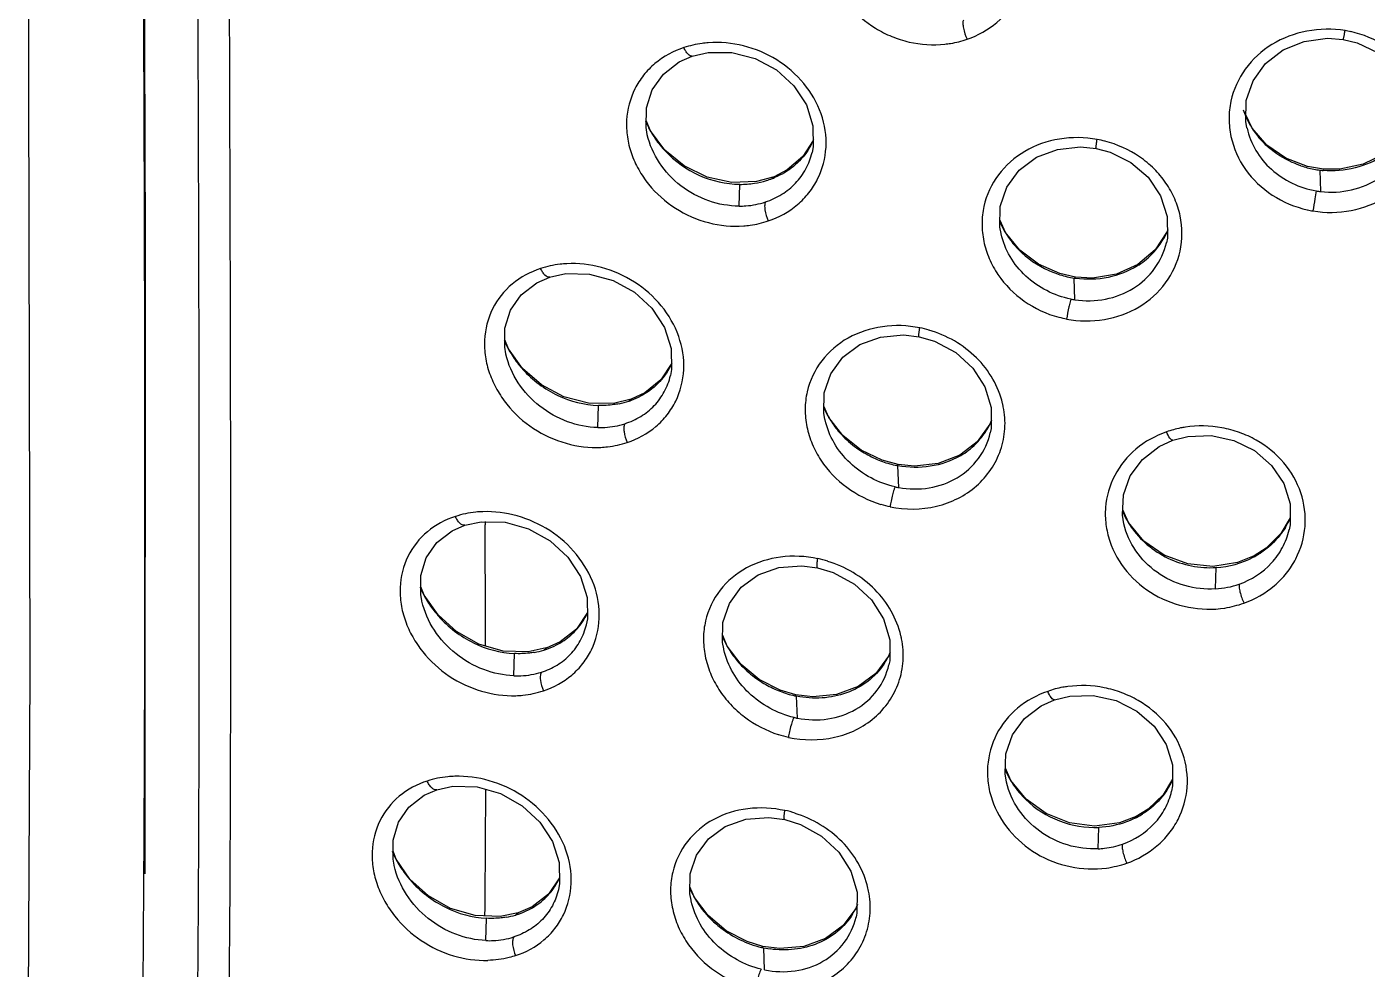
# Model space of a CAD drawing. Header units: millimetres. Extents: x 789 to 1209, y 393 to 987.
# Drawn here: x 937.43 to 957.42, y 894.73 to 908.79 of the extents above; entities that cross this region are included whole.
import ezdxf

# ---------------------------------------------------------------- set-up
doc = ezdxf.new("R2010")
doc.units = ezdxf.units.MM
doc.header["$LTSCALE"] = 0.1

msp = doc.modelspace()

# ---------------------------------------------------------------- linework, layer by layer
at = {"color": 7, "linetype": 'Continuous'}
for p, q in [((947.3549, 908.3515), (947.3549, 908.3515)), ((946.7288, 907.2403), (946.6671, 907.3913)), ((955.7033, 907.2801), (955.611, 907.4748)), ((946.6836, 907.1805), (946.6834, 907.1814)), ((946.9465, 906.9509), (946.7288, 907.2403)), ((955.6256, 907.2818), (955.6265, 907.2775)), ((949.1554, 907.0923), (949.0024, 906.8542)), ((948.5749, 906.5539), (948.3141, 906.4803)), ((948.5454, 906.5252), (948.5749, 906.5539)), ((956.7654, 906.6646), (956.5283, 906.7049)), ((956.7274, 906.3318), (956.7175, 906.6512)), ((956.7622, 906.6465), (956.7654, 906.6646)), ((948.3141, 906.4803), (947.9432, 906.4663)), ((948.0538, 906.1144), (948.0619, 906.4396)), ((952.0259, 905.7208), (951.9435, 905.9028)), ((951.9601, 905.7004), (951.9586, 905.7071)), ((954.4255, 905.5687), (954.4265, 905.5732)), ((945.2274, 905.0553), (945.2273, 905.0553)), ((953.0707, 905.0555), (952.8353, 905.1086)), ((953.0593, 904.7182), (953.0486, 905.0404)), ((953.0596, 905.0387), (953.0707, 905.0555)), ((944.6117, 903.9859), (944.559, 904.119)), ((944.8237, 903.6929), (944.6117, 903.9859)), ((944.5757, 903.9064), (944.5749, 903.9102)), ((947.049, 903.7723), (946.8845, 903.5251)), ((946.8845, 903.5251), (946.6457, 903.3305)), ((946.6457, 903.3305), (946.4438, 903.2355)), ((946.178, 903.1723), (945.8061, 903.1741)), ((945.9459, 902.8118), (945.9539, 903.1407)), ((946.4438, 903.2355), (946.178, 903.1723)), ((946.4092, 903.2055), (946.4438, 903.2355)), ((949.3918, 902.9627), (949.3183, 903.1315)), ((949.3355, 902.9249), (949.3334, 902.934)), ((951.7919, 902.8601), (951.6044, 902.6006)), ((951.8113, 902.9124), (951.7919, 902.8601)), ((951.7986, 902.7321), (951.7996, 902.7365)), ((951.6044, 902.6006), (951.3434, 902.4009)), ((950.4233, 902.26), (950.1879, 902.3232)), ((950.4326, 901.9162), (950.4213, 902.2417)), ((939.1911, 900.015), (939.1922, 901.5442)), ((953.8587, 901.3935), (953.7728, 901.5849)), ((943.962, 901.3557), (943.9619, 901.3557)), ((944.264, 901.4083), (944.2643, 901.3597)), ((953.7906, 901.3739), (953.7892, 901.3799)), ((956.2689, 901.4631), (956.1326, 901.2305)), ((956.1326, 901.2305), (955.9118, 901.0125)), ((956.2546, 901.2843), (956.2559, 901.29)), ((955.9118, 901.0125), (955.736, 900.9001)), ((955.4871, 900.7987), (955.1189, 900.7403)), ((955.1573, 900.4039), (955.1662, 900.7229)), ((955.736, 900.9001), (955.4871, 900.7987)), ((955.7203, 900.8768), (955.736, 900.9001)), ((943.3537, 900.3121), (943.3063, 900.4383)), ((943.3233, 900.2202), (943.322, 900.2262)), ((943.5622, 900.0172), (943.3537, 900.3121)), ((945.7928, 900.0522), (945.6267, 899.8068)), ((945.6267, 899.8068), (945.3847, 899.6156)), ((945.1776, 899.5235), (944.9085, 899.4666)), ((945.1397, 899.4928), (945.1776, 899.5234)), ((945.3847, 899.6156), (945.1776, 899.5234)), ((947.8762, 899.5503), (947.8083, 899.7099)), ((948.0809, 899.2786), (947.8762, 899.5503)), ((944.9085, 899.4666), (944.5359, 899.478)), ((944.6931, 899.1081), (944.7009, 899.4395)), ((947.8258, 899.5009), (947.8234, 899.5117)), ((950.2996, 899.4522), (950.2799, 899.3995)), ((950.2872, 899.2719), (950.2882, 899.2763)), ((948.8996, 898.8255), (948.6639, 898.8948)), ((949.1498, 898.7956), (948.8996, 898.8255)), ((948.9215, 898.4765), (948.9098, 898.8045)), ((952.1035, 897.5482), (952.023, 897.7316)), ((952.0404, 897.5207), (952.0394, 897.5253)), ((954.5176, 897.5667), (954.3774, 897.3326)), ((943.5432, 897.4086), (943.5431, 897.4086)), ((954.3774, 897.3326), (954.154, 897.1187)), ((954.5033, 897.3888), (954.505, 897.3957)), ((953.9746, 897.0091), (953.7233, 896.9139)), ((953.9558, 896.9844), (953.9746, 897.0091)), ((954.154, 897.1187), (953.9746, 897.0091)), ((953.7233, 896.9139), (953.3545, 896.8656)), ((953.4079, 896.5275), (953.4166, 896.8472)), ((942.9367, 896.3731), (942.8912, 896.4947)), ((943.1439, 896.0775), (942.9367, 896.3731)), ((942.9083, 896.2767), (942.9068, 896.2835)), ((945.3762, 896.097), (945.2093, 895.8522)), ((945.3605, 895.9271), (945.3579, 895.9154)), ((947.3863, 895.8039), (947.3201, 895.9604)), ((945.2093, 895.8522), (944.9661, 895.6622)), ((947.3377, 895.7507), (947.3352, 895.762)), ((947.5897, 895.5312), (947.3863, 895.8039)), ((944.4869, 895.5165), (944.1142, 895.5313)), ((944.7571, 895.5711), (944.4869, 895.5165)), ((944.7181, 895.5403), (944.7571, 895.5711)), ((944.9661, 895.6622), (944.7571, 895.5711)), ((949.8108, 895.6902), (949.7911, 895.6378)), ((944.2776, 895.1587), (944.2854, 895.4908)), ((949.7984, 895.51), (949.7994, 895.5144)), ((948.3854, 895.058), (948.4064, 895.0721)), ((948.6584, 895.04), (948.4064, 895.0721)), ((948.4329, 894.7212), (948.421, 895.05))]:
    msp.add_line(p, q, dxfattribs=at)
for points in [[(937.4582, 916.2012), (937.4547, 907.9405), (937.4759, 899.166), (937.4299, 890.3724)], [(939.1606, 915.8221), (939.195, 905.5983), (939.1882, 896.1565)], [(955.6261, 907.282), (955.6091, 907.3776), (955.6152, 907.6885), (955.7174, 907.9836), (955.905, 908.2431), (956.1653, 908.4445), (956.4816, 908.5718), (956.826, 908.6178), (957.0618, 908.5997)], [(957.0618, 908.5997), (957.2679, 908.5488), (957.5711, 908.4062), (957.8263, 908.1952), (958.0091, 907.9272), (958.1061, 907.6217), (958.1084, 907.3031), (958.0941, 907.2292)], [(946.6834, 907.1814), (946.6653, 907.2885), (946.6704, 907.5794), (946.7576, 907.8507), (946.9241, 908.0845), (947.1604, 908.2655), (947.3549, 908.3515)], [(947.3549, 908.3515), (947.5894, 908.4049), (947.9444, 908.404), (948.2922, 908.3155), (948.6081, 908.1456), (948.8683, 907.9101), (949.0556, 907.6265), (949.1533, 907.3148), (949.1563, 906.9998), (949.1405, 906.9157)], [(958.1105, 907.4049), (957.9321, 907.1231), (957.6769, 906.8947), (957.3606, 906.7387), (957.0092, 906.6648), (956.7654, 906.6646)], [(956.5283, 906.7049), (956.2042, 906.8301), (955.9217, 907.0258), (955.7033, 907.2801)], [(947.9432, 906.4663), (947.5747, 906.5465), (947.2341, 906.7136), (946.9465, 906.9509)], [(951.9586, 905.7071), (951.9418, 905.8018), (951.947, 906.1084), (952.0464, 906.3974), (952.2302, 906.6494), (952.4863, 906.8426), (952.7993, 906.9615), (953.1415, 906.9992), (953.3759, 906.9759)], [(953.3759, 906.9759), (953.5881, 906.9186), (953.8953, 906.7663), (954.1538, 906.5461), (954.3387, 906.2702), (954.437, 905.9589), (954.4391, 905.6383), (954.4255, 905.5686)], [(949.0024, 906.8542), (948.7689, 906.6537), (948.5749, 906.5539)], [(952.8353, 905.1086), (952.5158, 905.2499), (952.2389, 905.4581), (952.0259, 905.7208)], [(954.4387, 905.7368), (954.2579, 905.461), (953.9997, 905.2428), (953.6782, 905.1), (953.3206, 905.0425), (953.0707, 905.0555)], [(944.5749, 903.9102), (944.558, 904.0087), (944.5605, 904.296), (944.6435, 904.5636), (944.8047, 904.7936), (945.0355, 904.9712), (945.2274, 905.0553)], [(945.2273, 905.0553), (945.4663, 905.1077), (945.8235, 905.1021), (946.1736, 905.0077), (946.4914, 904.8318), (946.7533, 904.5913), (946.9418, 904.304), (947.0406, 903.9906), (947.0452, 903.6761), (947.0288, 903.5881)], [(949.3334, 902.934), (949.3167, 903.0287), (949.3214, 903.3312), (949.4187, 903.6151), (949.5994, 903.8613), (949.8521, 904.0484), (950.1625, 904.1613), (950.5038, 904.1929), (950.739, 904.1654)], [(950.739, 904.1654), (950.9683, 904.098), (951.2821, 903.9315), (951.5392, 903.6999), (951.7185, 903.4184), (951.8115, 903.109), (951.8113, 902.7961), (951.7986, 902.7321)], [(945.8061, 903.1741), (945.4404, 903.2689), (945.1052, 903.4477), (944.8237, 903.6929)], [(950.1879, 902.3232), (949.8719, 902.4769), (949.5997, 902.6942), (949.3918, 902.9627)], [(953.7906, 901.3739), (953.7692, 901.5057), (953.7829, 901.8077), (953.8835, 902.0915), (954.0666, 902.3375), (954.3193, 902.5296), (954.5215, 902.6216)], [(954.5215, 902.6216), (954.7427, 902.678), (955.0902, 902.6909), (955.4311, 902.6196), (955.74, 902.4679), (955.9937, 902.2482), (956.1753, 901.9777), (956.2689, 901.675), (956.2689, 901.3621), (956.2541, 901.2845)], [(951.3434, 902.4009), (951.0229, 902.2766), (950.6689, 902.2364), (950.4233, 902.26)], [(943.322, 900.2262), (943.3059, 900.3193), (943.3069, 900.6042), (943.3872, 900.8695), (943.5451, 901.0972), (943.772, 901.2726), (943.962, 901.3557)], [(943.9619, 901.3557), (944.2035, 901.4075), (944.5621, 901.3993), (944.9135, 901.3014), (945.2328, 901.122), (945.4958, 900.8785), (945.6851, 900.5891), (945.7847, 900.2747), (945.7906, 899.9608), (945.7738, 899.8696)], [(955.1189, 900.7403), (954.7448, 900.7779), (954.3924, 900.9087), (954.0903, 901.1192), (953.8587, 901.3935)], [(947.8234, 899.5117), (947.8069, 899.6057), (947.8111, 899.9057), (947.9069, 900.1866), (948.0856, 900.4295), (948.3362, 900.6131), (948.6452, 900.7227), (948.9863, 900.7508), (949.223, 900.7206)], [(949.223, 900.7206), (949.4562, 900.6491), (949.7713, 900.4774), (950.0285, 900.2415), (950.2075, 899.957), (950.3, 899.646), (950.2994, 899.333), (950.2872, 899.2719)], [(944.5359, 899.478), (944.1719, 899.5816), (943.84, 899.7674), (943.5622, 900.0172)], [(950.2799, 899.3995), (950.0919, 899.143), (949.8299, 898.9475), (949.5073, 898.8287), (949.1498, 898.7956)], [(948.6639, 898.8948), (948.35, 899.0558), (948.0809, 899.2786)], [(952.0404, 897.5207), (952.0197, 897.6471), (952.0314, 897.9468), (952.1289, 898.2276), (952.3083, 898.4706), (952.5574, 898.66), (952.7579, 898.7504)], [(952.7579, 898.7504), (952.9823, 898.8059), (953.3317, 898.8154), (953.6743, 898.7398), (953.9849, 898.5836), (954.2402, 898.3598), (954.4232, 898.0857), (954.5175, 897.7802), (954.5176, 897.4662), (954.5029, 897.389)], [(953.3545, 896.8656), (952.9814, 896.9131), (952.6312, 897.0526), (952.3321, 897.2697), (952.1035, 897.5482)], [(942.9068, 896.2835), (942.891, 896.3749), (942.8915, 896.6593), (942.9711, 896.924), (943.1279, 897.1511), (943.3537, 897.3259), (943.5432, 897.4086)], [(943.5431, 897.4086), (943.7854, 897.4601), (944.1443, 897.4508), (944.496, 897.3518), (944.8155, 897.1712), (945.0788, 896.9268), (945.2684, 896.6368), (945.3684, 896.3223), (945.3749, 896.0086), (945.3579, 895.9154)], [(947.3352, 895.762), (947.3187, 895.8562), (947.3228, 896.1554), (947.4182, 896.4354), (947.5963, 896.6771), (947.8462, 896.8597), (948.1547, 896.9682), (948.4959, 896.9951), (948.7332, 896.9638)], [(948.7332, 896.9638), (948.9677, 896.8909), (949.2831, 896.7174), (949.5402, 896.4802), (949.7189, 896.1947), (949.8113, 895.8833), (949.8105, 895.5703), (949.7985, 895.51)], [(944.1142, 895.5313), (943.7509, 895.6379), (943.4203, 895.8261), (943.1439, 896.0775)], [(948.4064, 895.0721), (948.1708, 895.1434), (947.8577, 895.3067), (947.5897, 895.5312)], [(949.7911, 895.6378), (949.603, 895.3822), (949.3406, 895.1879), (949.0172, 895.0707), (948.6584, 895.04)]]:
    msp.add_lwpolyline(points, dxfattribs=at)
for centre, radius, start, end in [((956.826, 907.1321), 1.6223, 77.61343, 80.60859), ((956.7706, 907.9555), 1.2658, 198.6897, 203.39322), ((947.9293, 907.9127), 1.3779, 202.51356, 203.67006), ((947.9632, 907.9282), 1.4151, 203.69372, 210.52168), ((956.7797, 907.9594), 1.2757, 203.39179, 207.5957), ((956.7814, 907.9602), 1.2776, 207.59507, 210.31446), ((947.9857, 907.941), 1.441, 210.504, 212.26473), ((948.0485, 907.9829), 1.5165, 212.33916, 221.57092), ((956.7824, 907.9609), 1.2788, 210.31657, 215.01746), ((956.7834, 907.9621), 1.2803, 215.03669, 225.33746), ((948.1011, 908.0274), 1.5854, 221.51266, 223.31515), ((948.1922, 907.5283), 1.0608, 326.70576, 336.7545), ((953.0894, 905.4846), 1.6531, 75.27344, 79.41529), ((956.8217, 908.0013), 1.3352, 225.35229, 229.16081), ((956.8951, 908.0862), 1.4461, 251.30704, 259.11679), ((948.0954, 907.6957), 1.254, 286.87399, 291.02455), ((948.102, 907.6785), 1.2356, 291.02534, 292.88235), ((956.8868, 908.0453), 1.4043, 259.13479, 263.07701), ((956.8842, 908.0258), 1.3846, 263.08503, 263.70055), ((956.8833, 908.0175), 1.3763, 263.69992, 264.94245), ((948.0772, 907.7811), 1.3415, 269.34723, 278.71303), ((948.0835, 907.7368), 1.2968, 278.73348, 286.84964), ((956.8795, 907.63), 1.307, 260.24684, 263.3158), ((956.8768, 907.6136), 1.5932, 257.31069, 260.389), ((953.1808, 906.4127), 1.3489, 202.79264, 205.26991), ((953.178, 906.4114), 1.3459, 205.2682, 210.30325), ((953.1679, 906.4055), 1.3341, 210.30544, 213.41643), ((953.3695, 906.2237), 1.1759, 331.68185, 337.14804), ((953.1723, 906.4099), 1.3403, 213.46966, 222.96761), ((953.3511, 906.234), 1.197, 322.36307, 327.7233), ((953.357, 906.2303), 1.19, 327.72432, 331.68629), ((953.2296, 906.4626), 1.4181, 222.94804, 227.34521), ((953.3681, 906.2184), 1.1739, 303.54778, 317.02649), ((953.3535, 906.2321), 1.1939, 317.02388, 322.36475), ((953.2898, 906.5165), 1.496, 248.15738, 256.59567), ((953.3645, 906.226), 1.1822, 302.19551, 303.49185), ((953.2719, 906.4447), 1.422, 256.6277, 260.96461), ((953.2667, 906.4144), 1.3912, 260.97883, 261.43614), ((953.2665, 906.4127), 1.3895, 261.43376, 261.88319), ((953.2596, 906.0317), 1.3286, 258.75411, 261.32408), ((953.2427, 906.0233), 1.6206, 254.87552, 259.13335), ((950.412, 902.6557), 1.6793, 73.60125, 78.4623), ((945.8843, 904.6717), 1.4475, 202.57645, 209.54073), ((945.9138, 904.6877), 1.481, 209.51524, 210.42026), ((945.9185, 904.6905), 1.4865, 210.42031, 211.48886), ((945.9828, 904.732), 1.563, 211.55534, 219.80805), ((946.0458, 904.7826), 1.6438, 219.75607, 222.21004), ((946.0944, 904.201), 1.0477, 333.21018, 335.46994), ((946.0219, 904.3638), 1.2213, 281.3511, 288.46311), ((946.037, 904.3158), 1.171, 288.51129, 290.62659), ((946.0452, 904.295), 1.1486, 290.60905, 297.97663), ((950.5984, 903.6565), 1.3943, 202.49803, 204.00165), ((950.7089, 902.8642), 1.3095, 11.34212, 13.53234), ((950.5944, 903.6546), 1.3898, 203.99835, 210.1929), ((950.5815, 903.6473), 1.3749, 210.19965, 212.2247), ((950.7766, 903.3761), 1.1404, 330.2333, 336.57722), ((950.5886, 903.6533), 1.3842, 212.27684, 221.34338), ((950.6539, 903.71), 1.4707, 221.32358, 225.87612), ((950.7689, 903.3805), 1.1493, 319.96131, 326.29907), ((950.7692, 903.3802), 1.1488, 326.29984, 327.35387), ((950.7699, 903.3797), 1.148, 327.35383, 330.23842), ((950.7132, 903.7733), 1.5574, 225.9329, 237.11965), ((950.7855, 903.3641), 1.126, 300.51075, 314.96568), ((950.7749, 903.3754), 1.1414, 314.94065, 319.95992), ((950.7386, 903.8105), 1.6024, 237.07685, 245.83318), ((950.7143, 903.755), 1.5418, 245.82284, 254.3288), ((950.772, 903.3866), 1.1522, 299.7982, 300.52101), ((950.6891, 903.6686), 1.4518, 254.36551, 258.78082), ((950.6822, 903.6361), 1.4186, 258.79867, 259.40384), ((950.6701, 903.242), 1.3469, 257.5599, 259.84412), ((950.6429, 903.2405), 1.6432, 253.12325, 258.12469), ((954.9549, 902.067), 1.2893, 202.5879, 210.95127), ((286.9992, 897.4965), 657.2764, 0.1796882, 0.33677), ((954.9653, 902.073), 1.3012, 210.94307, 214.74976), ((955.2014, 901.936), 1.1725, 328.36321, 334.90234), ((955.2093, 901.932), 1.1637, 334.91237, 335.72241), ((955.1241, 902.0121), 1.2822, 298.82157, 303.19889), ((948.871, 899.2002), 1.6956, 72.63305, 77.85551), ((955.0843, 902.0913), 1.3709, 273.42522, 297.64374), ((955.1229, 902.0141), 1.2845, 297.71461, 298.823), ((944.6179, 900.983), 1.4329, 202.56832, 203.04919), ((944.6558, 900.9999), 1.4743, 203.07412, 209.09592), ((944.6857, 901.0159), 1.5082, 209.07561, 210.36534), ((944.6908, 901.0188), 1.5141, 210.36487, 211.00774), ((944.7561, 901.0602), 1.5914, 211.07079, 218.83359), ((954.7794, 902.7436), 2.6757, 281.15515, 287.42866), ((944.8264, 901.1149), 1.6804, 218.78519, 221.55398), ((944.892, 900.4635), 0.9913, 326.23545, 332.25373), ((944.8892, 900.4647), 0.9945, 332.26499, 335.44914), ((944.8101, 900.576), 1.1322, 289.2411, 297.33522), ((949.1121, 900.244), 1.4196, 202.39568, 203.41213), ((949.11, 900.2431), 1.4173, 203.40986, 209.71375), ((949.1008, 900.238), 1.4068, 209.7207, 210.162), ((949.0973, 900.2359), 1.4027, 210.16153, 211.56433), ((949.1809, 899.4031), 1.3194, 11.20773, 13.28784), ((944.786, 900.6523), 1.2123, 280.0795, 286.94387), ((944.8003, 900.6025), 1.1605, 286.99108, 289.26541), ((949.0869, 900.2295), 1.3904, 211.56151, 214.83989), ((949.116, 900.2508), 1.4265, 214.87479, 220.42686), ((949.1748, 900.3005), 1.5035, 220.41631, 224.96488), ((949.2848, 899.9103), 1.1201, 327.03757, 336.37619), ((949.2358, 900.3635), 1.5912, 225.01897, 236.04261), ((949.2819, 899.9121), 1.1235, 325.90432, 327.04125), ((949.2617, 900.3999), 1.6359, 236.00057, 244.47226), ((949.2351, 900.3429), 1.5729, 244.46433, 252.84494), ((949.2059, 900.2514), 1.4769, 252.88161, 257.24255), ((949.1974, 900.216), 1.4404, 257.26104, 257.66872), ((949.1975, 900.2165), 1.441, 257.66875, 258.482), ((949.1815, 899.8104), 1.359, 256.80766, 258.96951), ((949.1476, 899.8084), 1.6535, 252.10068, 257.48672), ((953.22, 898.2202), 1.3056, 202.54043, 206.18099), ((953.2373, 898.2288), 1.3249, 206.18248, 210.80327), ((953.2446, 898.233), 1.3333, 210.79951, 211.98374), ((953.2471, 898.2346), 1.3363, 211.98408, 214.19506), ((953.4768, 898.0311), 1.1442, 328.08948, 334.47329), ((953.482, 898.0285), 1.1384, 334.4802, 335.68091), ((728.2809, 897.8386), 215.9936, 359.387968, 359.888296), ((948.3727, 895.4404), 1.7002, 72.30648, 77.63184), ((953.3988, 898.1143), 1.2598, 296.24642, 297.51429), ((953.4009, 898.1105), 1.2554, 297.51178, 302.16616), ((944.2401, 897.0564), 1.4735, 202.54291, 208.48845), ((944.2662, 897.07), 1.5029, 208.47092, 209.90655), ((944.3433, 897.1169), 1.5931, 209.98517, 218.43004), ((944.4232, 897.1779), 1.6936, 218.36847, 221.13325), ((953.1778, 898.3593), 2.149, 279.43791, 287.76002), ((944.4831, 896.5066), 0.9837, 326.33946, 326.96915), ((944.485, 896.5053), 0.9814, 326.96871, 328.92763), ((944.4749, 896.511), 0.993, 328.94567, 335.88916), ((948.6323, 896.4989), 1.4289, 203.04837, 206.42433), ((948.6853, 895.6403), 1.3239, 11.1861, 13.17938), ((948.6375, 896.5014), 1.4347, 206.42288, 209.52008), ((948.6367, 896.5009), 1.4337, 209.52023, 209.96493), ((948.6346, 896.4997), 1.4313, 209.96443, 211.99753), ((948.6346, 896.5009), 1.432, 212.03558, 221.66756), ((944.3761, 896.7007), 1.2098, 279.63476, 286.40482), ((944.39, 896.6505), 1.1577, 286.45144, 288.77613), ((944.4002, 896.6219), 1.1273, 288.74916, 297.10431), ((948.6915, 896.551), 1.5078, 221.65352, 224.16493), ((948.8007, 896.1478), 1.1156, 327.88189, 328.85313), ((948.805, 896.1453), 1.1107, 328.84859, 336.36199), ((948.7175, 896.4676), 1.4482, 256.74908, 261.89358)]:
    msp.add_arc(centre, radius, start, end, dxfattribs=at)
for points in [[(939.1922, 901.5442), (939.1921, 906.2949), (939.1618, 911.0455), (939.1499, 915.7962)], [(952.2687, 905.4197), (952.4031, 905.2958), (952.5632, 905.196), (952.7328, 905.1281)], [(950.4065, 902.2445), (950.4087, 902.2481), (950.411, 902.2517), (950.4138, 902.2548)], [(955.1572, 900.4049), (955.277, 900.4124), (955.397, 900.4364), (955.51, 900.4766)], [(952.1418, 897.4836), (952.1956, 897.4044), (952.2582, 897.3307), (952.327, 897.2641)]]:
    msp.add_open_spline(points, degree=3, dxfattribs=at)
for points, knots in [([(940.4278, 915.2073), (940.4347, 912.661), (940.456, 907.5698), (940.4677, 902.4785), (940.467, 899.9335)], [0, 0, 0, 0, 0.5001307, 1, 1, 1, 1]), ([(950.239, 911.1781), (950.0795, 911.1239), (949.8531, 910.999), (949.6179, 910.761), (949.4383, 910.4844), (949.349, 910.1568), (949.3606, 909.8232), (949.4209, 909.5733), (949.5286, 909.3351), (949.7281, 909.0412), (950.0041, 908.8012), (950.3265, 908.6388), (950.6694, 908.5287), (950.9442, 908.5114), (951.1213, 908.5313)], [0, 0, 0, 0, 0.1222612, 0.1821814, 0.2416058, 0.3602052, 0.4208557, 0.4825922, 0.5455445, 0.6095317, 0.7393699, 0.8050712, 0.870683, 1, 1, 1, 1]), ([(951.4518, 908.6056), (951.6132, 908.6598), (951.9157, 908.8273), (952.235, 909.2295), (952.3705, 909.7231), (952.2969, 910.2365), (952.0315, 910.6954), (951.6181, 911.0458), (951.11, 911.245), (950.745, 911.2689), (950.5676, 911.2507)], [0, 0, 0, 0, 0.1235731, 0.243835, 0.3632455, 0.4847502, 0.6103234, 0.7396804, 0.8706203, 1, 1, 1, 1]), ([(939.9787, 909.2764), (939.9852, 907.4573), (939.9937, 904.7289), (939.9981, 901.0916), (939.9975, 898.3641), (939.986, 895.636), (939.9568, 891.9972), (939.9313, 889.2677), (939.9283, 887.4479)], [0, 0, 0, 0, 0.2500149, 0.3749685, 0.4998924, 0.624862, 0.7499103, 1, 1, 1, 1]), ([(951.3974, 908.8896), (951.3912, 908.8758), (951.3883, 908.8348), (951.4009, 908.7382), (951.4275, 908.6584), (951.4518, 908.6056)], [0, 0, 0, 0, 0.15464, 0.4059454, 1, 1, 1, 1]), ([(957.0902, 908.7337), (956.9027, 908.7636), (956.5181, 908.7576), (955.9864, 908.5592), (955.5745, 908.1861), (955.3863, 907.7694), (955.3496, 907.4175), (955.3894, 907.0625), (955.578, 906.6372), (955.9887, 906.2489), (956.3419, 906.101), (956.5262, 906.0595)], [0, 0, 0, 0, 0.1300462, 0.2575322, 0.3808576, 0.5009801, 0.5610409, 0.6214996, 0.7440856, 0.8705513, 1, 1, 1, 1]), ([(956.6101, 906.043), (956.7974, 906.0112), (957.1836, 906.0162), (957.7168, 906.2204), (958.1265, 906.602), (958.3527, 907.102), (958.3503, 907.5574), (958.2384, 907.8951), (958.1031, 908.1308), (957.9213, 908.3385), (957.6247, 908.567), (957.3574, 908.6768), (957.1733, 908.7178)], [0, 0, 0, 0, 0.1299175, 0.2578134, 0.3821392, 0.5031299, 0.6228458, 0.6835315, 0.7450241, 0.8074996, 0.8709952, 1, 1, 1, 1]), ([(957.0618, 908.5997), (957.0626, 908.5995), (957.0636, 908.6045), (957.0659, 908.6102), (957.0687, 908.6233), (957.0723, 908.6395), (957.0764, 908.66), (957.0825, 908.6916), (957.0871, 908.7166), (957.0902, 908.7337)], [0, 0, 0, 0, 0.0194653, 0.074856, 0.1673484, 0.2931879, 0.4460989, 0.6196501, 1, 1, 1, 1]), ([(947.5933, 908.5521), (947.5621, 908.5494), (947.4389, 908.5354), (947.3172, 908.5076), (947.2289, 908.4793)], [0, 0, 0, 0, 0.2527909, 1, 1, 1, 1]), ([(948.4882, 905.8943), (948.6459, 905.9468), (948.8699, 906.0707), (949.1001, 906.3087), (949.2748, 906.5863), (949.3834, 906.9961), (949.304, 907.5072), (949.0376, 907.9658), (948.6287, 908.3205), (948.1288, 908.5295), (947.7687, 908.5642), (947.5933, 908.5521)], [0, 0, 0, 0, 0.121576, 0.1814269, 0.2409419, 0.3599841, 0.4824137, 0.6095812, 0.7402237, 0.8714489, 1, 1, 1, 1]), ([(951.1213, 908.5313), (951.1497, 908.534), (951.2619, 908.548), (951.3724, 908.5763), (951.4518, 908.6056)], [0, 0, 0, 0, 0.2522983, 1, 1, 1, 1]), ([(947.2289, 908.4793), (947.0732, 908.4276), (946.8517, 908.3069), (946.6226, 908.074), (946.4474, 907.8009), (946.3627, 907.4759), (946.3776, 907.1443), (946.4401, 906.8947), (946.549, 906.6562), (946.7485, 906.3614), (947.0888, 906.0588), (947.5854, 905.842), (947.946, 905.8069), (948.1213, 905.8199)], [0, 0, 0, 0, 0.120248, 0.1793051, 0.2381164, 0.3565216, 0.4176167, 0.4800756, 0.5438953, 0.6087563, 0.7399565, 0.8712472, 1, 1, 1, 1]), ([(947.3549, 908.3515), (947.3327, 908.3441), (947.2899, 908.3776), (947.2562, 908.4258), (947.2374, 908.4609), (947.2289, 908.4793)], [0, 0, 0, 0, 0.3748908, 0.6748865, 1, 1, 1, 1]), ([(948.0536, 906.1152), (947.9001, 906.1155), (947.5875, 906.1702), (947.1706, 906.3975), (946.845, 906.7416), (946.7164, 907.0318), (946.6836, 907.1805)], [0, 0, 0, 0, 0.2478896, 0.5011129, 0.7541306, 1, 1, 1, 1]), ([(953.3918, 907.1096), (953.2072, 907.1432), (952.8289, 907.1472), (952.3019, 906.9655), (951.8916, 906.6068), (951.7036, 906.1986), (951.6655, 905.851), (951.6939, 905.5861), (951.7753, 905.3283), (951.9516, 905.0051), (952.2893, 904.6687), (952.6364, 904.5072), (952.8187, 904.4572)], [0, 0, 0, 0, 0.1295956, 0.2554633, 0.3768689, 0.4958545, 0.5558819, 0.6166847, 0.6784756, 0.7413509, 0.8695206, 1, 1, 1, 1]), ([(955.6271, 907.2776), (955.6536, 907.1618), (955.7442, 906.9341), (955.9803, 906.649), (956.2937, 906.4413), (956.5347, 906.3631), (956.6584, 906.3419)], [0, 0, 0, 0, 0.242386, 0.4907577, 0.7438782, 1, 1, 1, 1]), ([(956.7274, 906.3319), (956.8793, 906.3141), (957.1892, 906.3318), (957.6142, 906.5075), (957.9376, 906.8203), (958.0618, 907.0906), (958.0941, 907.2293)], [0, 0, 0, 0, 0.2580184, 0.5122713, 0.7598013, 1, 1, 1, 1]), ([(946.9476, 906.9398), (947.0919, 906.7868), (947.4391, 906.5378), (947.8569, 906.4427), (948.0618, 906.4406)], [0, 0, 0, 0, 0.5064124, 1, 1, 1, 1]), ([(949.0789, 906.946), (949.0199, 906.8564), (948.872, 906.6935), (948.6828, 906.5825), (948.5825, 906.5401)], [0, 0, 0, 0, 0.4963389, 1, 1, 1, 1]), ([(952.9359, 904.4302), (953.1205, 904.3953), (953.5006, 904.3906), (954.0304, 904.5772), (954.4395, 904.9449), (954.6666, 905.4366), (954.6656, 905.8883), (954.5568, 906.2268), (954.4242, 906.4657), (954.2458, 906.6785), (953.9546, 906.916), (953.6909, 907.0354), (953.5083, 907.0835)], [0, 0, 0, 0, 0.1294803, 0.2559062, 0.3784787, 0.498399, 0.618411, 0.6797381, 0.742083, 0.8054882, 0.8698577, 1, 1, 1, 1]), ([(953.3759, 906.9759), (953.375, 906.9761), (953.3749, 906.9809), (953.3747, 906.9872), (953.3759, 907.0002), (953.3786, 907.0241), (953.3839, 907.0614), (953.389, 907.0927), (953.3918, 907.1096)], [0, 0, 0, 0, 0.020921, 0.0765829, 0.1689141, 0.2942812, 0.6197344, 1, 1, 1, 1]), ([(956.4316, 906.7164), (956.3873, 906.7314), (956.2141, 906.7993), (956.0538, 906.9003), (955.9486, 906.9912)], [0, 0, 0, 0, 0.2519842, 1, 1, 1, 1]), ([(948.4451, 906.1764), (948.5306, 906.2047), (948.6936, 906.2808), (948.9012, 906.4497), (949.0581, 906.6642), (949.1206, 906.8302), (949.1405, 906.9157)], [0, 0, 0, 0, 0.2553221, 0.5042573, 0.7512381, 1, 1, 1, 1]), ([(957.6695, 906.8764), (957.5394, 906.7886), (957.2429, 906.6593), (956.9209, 906.6325), (956.762, 906.6466)], [0, 0, 0, 0, 0.4958126, 1, 1, 1, 1]), ([(956.6581, 906.3419), (956.6539, 906.3019), (956.6371, 906.2023), (956.6208, 906.1027), (956.6101, 906.043)], [0, 0, 0, 0, 0.3987956, 1, 1, 1, 1]), ([(948.0537, 906.1152), (948.0872, 906.1151), (948.2195, 906.1198), (948.3512, 906.1453), (948.4451, 906.1764)], [0, 0, 0, 0, 0.2530248, 1, 1, 1, 1]), ([(948.4452, 906.1764), (948.4376, 906.1628), (948.431, 906.1219), (948.439, 906.0254), (948.4641, 905.9462), (948.4882, 905.8943)], [0, 0, 0, 0, 0.1608952, 0.4113899, 1, 1, 1, 1]), ([(948.1213, 905.8199), (948.1528, 905.8221), (948.2771, 905.8349), (948.4, 905.8636), (948.4882, 905.8943)], [0, 0, 0, 0, 0.2526675, 1, 1, 1, 1]), ([(953.0005, 904.7286), (952.8756, 904.7534), (952.6325, 904.839), (952.3174, 905.0567), (952.0793, 905.3498), (951.9872, 905.5823), (951.9601, 905.7004)], [0, 0, 0, 0, 0.2548542, 0.5084561, 0.757526, 1, 1, 1, 1]), ([(953.0593, 904.7182), (953.21, 904.6952), (953.5179, 904.7013), (953.9443, 904.8615), (954.2698, 905.1648), (954.3935, 905.4315), (954.4255, 905.5687)], [0, 0, 0, 0, 0.2599638, 0.5136593, 0.7598676, 1, 1, 1, 1]), ([(945.0923, 905.1844), (944.9393, 905.135), (944.6504, 904.9807), (944.3434, 904.5958), (944.2434, 904.1943), (944.2606, 903.8639), (944.3248, 903.6142), (944.4347, 903.3755), (944.6343, 903.0801), (944.971, 902.7755), (945.4608, 902.5521), (945.8169, 902.5082), (945.9905, 902.5159)], [0, 0, 0, 0, 0.1187328, 0.2349506, 0.3533823, 0.4149076, 0.477992, 0.5425187, 0.6080568, 0.7402357, 0.8717234, 1, 1, 1, 1]), ([(945.4827, 905.2562), (945.4491, 905.2545), (945.317, 905.2435), (945.1862, 905.2153), (945.0923, 905.1844)], [0, 0, 0, 0, 0.2536217, 1, 1, 1, 1]), ([(945.2273, 905.0553), (945.2034, 905.0475), (945.1569, 905.0795), (945.1204, 905.1299), (945.1009, 905.1657), (945.0923, 905.1844)], [0, 0, 0, 0, 0.3865655, 0.6829296, 1, 1, 1, 1]), ([(946.384, 902.5892), (946.5388, 902.6405), (946.759, 902.762), (946.9855, 902.9962), (947.1571, 903.2715), (947.2621, 903.6803), (947.1786, 904.1902), (946.9113, 904.6488), (946.5056, 905.0062), (946.0124, 905.2223), (945.6561, 905.2643), (945.4827, 905.2562)], [0, 0, 0, 0, 0.1200946, 0.1793462, 0.2384539, 0.3574124, 0.4807258, 0.6091905, 0.7407804, 0.8721508, 1, 1, 1, 1]), ([(953.9944, 905.2255), (953.8612, 905.1417), (953.5562, 905.0241), (953.2305, 905.0143), (953.0703, 905.0371)], [0, 0, 0, 0, 0.4930466, 1, 1, 1, 1]), ([(953.0005, 904.7286), (952.9955, 904.7148), (952.9853, 904.6753), (952.9624, 904.5762), (952.9461, 904.4904), (952.9359, 904.4302)], [0, 0, 0, 0, 0.1432732, 0.4001083, 1, 1, 1, 1]), ([(950.7463, 904.2991), (950.5641, 904.3364), (950.1906, 904.3489), (949.6671, 904.1803), (949.2569, 903.833), (949.0678, 903.4309), (949.0282, 903.0858), (949.0553, 902.8208), (949.1352, 902.5618), (949.3087, 902.2353), (949.6412, 901.8927), (949.9837, 901.7211), (950.164, 901.6647)], [0, 0, 0, 0, 0.1291416, 0.2537768, 0.3738195, 0.4921074, 0.5522071, 0.6133708, 0.6757281, 0.7392914, 0.8687774, 1, 1, 1, 1]), ([(950.739, 904.1654), (950.7377, 904.1657), (950.7354, 904.1698), (950.7339, 904.1829), (950.7347, 904.2105), (950.7391, 904.2512), (950.7436, 904.2824), (950.7463, 904.2991)], [0, 0, 0, 0, 0.0292044, 0.0875534, 0.3043654, 0.6252726, 1, 1, 1, 1]), ([(951.9821, 903.1706), (951.9515, 903.2977), (951.8504, 903.5471), (951.519, 903.9761), (951.1462, 904.189), (950.8844, 904.2648)], [0, 0, 0, 0, 0.2431838, 0.4927647, 1, 1, 1, 1]), ([(945.9458, 902.8125), (945.7927, 902.8159), (945.481, 902.877), (945.0657, 903.1115), (944.739, 903.4611), (944.6091, 903.7554), (944.5757, 903.9064)], [0, 0, 0, 0, 0.2453948, 0.4980069, 0.7522343, 1, 1, 1, 1]), ([(947.0296, 903.7288), (946.9816, 903.6337), (946.855, 903.4568), (946.6788, 903.33), (946.5843, 903.2802)], [0, 0, 0, 0, 0.4992388, 1, 1, 1, 1]), ([(944.8283, 903.6782), (944.9733, 903.5183), (945.3218, 903.2563), (945.7458, 903.1484), (945.9538, 903.1415)], [0, 0, 0, 0, 0.5090769, 1, 1, 1, 1]), ([(946.3488, 902.8695), (946.4317, 902.8963), (946.591, 902.9682), (946.7951, 903.1309), (946.948, 903.3416), (947.0092, 903.5042), (947.0294, 903.588)], [0, 0, 0, 0, 0.2529407, 0.5019711, 0.749604, 1, 1, 1, 1]), ([(946.2623, 903.1663), (946.2372, 903.1613), (946.1353, 903.1439), (946.0315, 903.1388), (945.9538, 903.1414)], [0, 0, 0, 0, 0.2477719, 1, 1, 1, 1]), ([(950.3028, 901.6291), (950.5294, 901.5833), (950.8879, 901.5862), (951.3192, 901.7415), (951.5988, 901.9291), (951.8182, 902.1774), (951.9662, 902.4712), (952.0304, 902.7944), (952.0144, 903.0144), (951.9929, 903.1217)], [0, 0, 0, 0, 0.2598175, 0.3869687, 0.5115072, 0.6340202, 0.7553892, 0.8769469, 1, 1, 1, 1]), ([(950.38, 901.9267), (950.2549, 901.9543), (950.0113, 902.0454), (949.6958, 902.2698), (949.4562, 902.5687), (949.3629, 902.8049), (949.3354, 902.9249)], [0, 0, 0, 0, 0.2531828, 0.5067355, 0.7567451, 1, 1, 1, 1]), ([(945.9459, 902.8118), (945.9805, 902.811), (946.1165, 902.8135), (946.2523, 902.8383), (946.3488, 902.8695)], [0, 0, 0, 0, 0.2540038, 1, 1, 1, 1]), ([(946.3493, 902.8697), (946.3408, 902.8561), (946.3316, 902.8155), (946.3363, 902.7191), (946.3603, 902.6403), (946.384, 902.5892)], [0, 0, 0, 0, 0.1656642, 0.4156891, 1, 1, 1, 1]), ([(950.4326, 901.9162), (950.5823, 901.8894), (950.8883, 901.8867), (951.3157, 902.0352), (951.6433, 902.3314), (951.7668, 902.5958), (951.7986, 902.7321)], [0, 0, 0, 0, 0.2611517, 0.5143198, 0.7596736, 1, 1, 1, 1]), ([(954.4258, 902.7462), (954.2613, 902.6901), (953.9539, 902.5199), (953.6246, 902.1162), (953.5068, 901.7017), (953.5149, 901.3648), (953.5933, 901.0296), (953.8143, 900.6407), (954.2316, 900.2923), (954.7481, 900.1026), (955.1179, 900.0928), (955.297, 900.1185)], [0, 0, 0, 0, 0.1249808, 0.2460056, 0.3654014, 0.4257806, 0.4868617, 0.6114132, 0.7395888, 0.8698655, 1, 1, 1, 1]), ([(954.7083, 902.8167), (954.6841, 902.8136), (954.5881, 902.7982), (954.4939, 902.7717), (954.4258, 902.7462)], [0, 0, 0, 0, 0.251837, 1, 1, 1, 1]), ([(954.5215, 902.6216), (954.5153, 902.6195), (954.4957, 902.6289), (954.4634, 902.6707), (954.4404, 902.7137), (954.4258, 902.7462)], [0, 0, 0, 0, 0.1205725, 0.3425735, 1, 1, 1, 1]), ([(955.5808, 900.1908), (955.7457, 900.2507), (955.9785, 900.385), (956.2222, 900.6339), (956.4072, 900.9198), (956.5281, 901.3352), (956.4605, 901.8523), (956.1953, 902.3108), (955.8467, 902.5958), (955.5177, 902.7442), (955.1665, 902.8402), (954.8872, 902.8452), (954.7083, 902.8167)], [0, 0, 0, 0, 0.1257814, 0.1875572, 0.2485573, 0.3685722, 0.488979, 0.6123695, 0.7396588, 0.8047188, 0.8701199, 1, 1, 1, 1]), ([(945.9905, 902.5159), (946.0242, 902.5178), (946.1573, 902.5296), (946.2891, 902.558), (946.384, 902.5892)], [0, 0, 0, 0, 0.2528123, 1, 1, 1, 1]), ([(951.3446, 902.3867), (951.2096, 902.3095), (950.9022, 902.2065), (950.5794, 902.2121), (950.4213, 902.2417)], [0, 0, 0, 0, 0.4916057, 1, 1, 1, 1]), ([(950.4138, 902.2548), (950.4146, 902.2557), (950.4171, 902.2582), (950.4208, 902.2604), (950.4233, 902.26)], [0, 0, 0, 0, 0.3228039, 1, 1, 1, 1]), ([(950.38, 901.9267), (950.3726, 901.9138), (950.3589, 901.8744), (950.3386, 901.804), (950.319, 901.7182), (950.3075, 901.6579), (950.3028, 901.6291)], [0, 0, 0, 0, 0.1449756, 0.4023332, 0.7157087, 1, 1, 1, 1]), ([(944.229, 901.5567), (944.1939, 901.5557), (944.0559, 901.5469), (943.9191, 901.5183), (943.8212, 901.4857)], [0, 0, 0, 0, 0.2541864, 1, 1, 1, 1]), ([(945.1348, 898.8843), (945.288, 898.9346), (945.5059, 899.0546), (945.7297, 899.2868), (945.8994, 899.5611), (946.0018, 899.9695), (945.9156, 900.4788), (945.6475, 900.9374), (945.2439, 901.2963), (944.7548, 901.5164), (944.4012, 901.5626), (944.229, 901.5567)], [0, 0, 0, 0, 0.1191733, 0.1780674, 0.2369464, 0.3559224, 0.4798467, 0.6091269, 0.741258, 0.8726501, 1, 1, 1, 1]), ([(943.8212, 901.4858), (943.6701, 901.4374), (943.3843, 901.2852), (943.0816, 900.9024), (942.9846, 900.5026), (943.0036, 900.1729), (943.069, 899.9233), (943.1795, 899.6844), (943.3789, 899.3889), (943.7132, 899.0835), (944.1982, 898.856), (944.5512, 898.807), (944.7235, 898.8117)], [0, 0, 0, 0, 0.1177142, 0.2332868, 0.3517712, 0.4135812, 0.4770599, 0.5420133, 0.6079416, 0.7406276, 0.8721267, 1, 1, 1, 1]), ([(943.9619, 901.3557), (943.9369, 901.3475), (943.8881, 901.3788), (943.8498, 901.4305), (943.8299, 901.4667), (943.8212, 901.4858)], [0, 0, 0, 0, 0.393361, 0.6876505, 1, 1, 1, 1]), ([(955.1571, 900.4049), (955.004, 900.3955), (954.6923, 900.429), (954.2722, 900.6299), (953.9489, 900.9543), (953.823, 901.2317), (953.7906, 901.3739)], [0, 0, 0, 0, 0.2545017, 0.5085954, 0.758079, 1, 1, 1, 1]), ([(953.8961, 901.3313), (953.9648, 901.2323), (954.1315, 901.0512), (954.4423, 900.851), (954.7952, 900.7331), (955.0436, 900.7164), (955.1661, 900.724)], [0, 0, 0, 0, 0.2465337, 0.4969628, 0.7489455, 1, 1, 1, 1]), ([(956.1996, 901.3209), (956.1764, 901.2832), (956.0742, 901.1363), (955.9388, 901.0128), (955.8262, 900.9391)], [0, 0, 0, 0, 0.2477071, 1, 1, 1, 1]), ([(955.51, 900.4767), (955.6907, 900.541), (955.9434, 900.7039), (956.1664, 901.0148), (956.2332, 901.1933), (956.2541, 901.2844)], [0, 0, 0, 0, 0.5053451, 0.753617, 1, 1, 1, 1]), ([(949.2256, 900.8543), (949.0449, 900.8941), (948.6743, 900.9123), (948.1528, 900.7513), (947.7424, 900.411), (947.5523, 900.0124), (947.5116, 899.6687), (947.5379, 899.4035), (947.6167, 899.1435), (947.7452, 898.8983), (947.9186, 898.6769), (948.2012, 898.4257), (948.4578, 898.291), (948.637, 898.2311)], [0, 0, 0, 0, 0.1287773, 0.2525855, 0.3717536, 0.4895804, 0.5497124, 0.6110794, 0.6737622, 0.7377191, 0.8027385, 0.8684436, 1, 1, 1, 1]), ([(949.223, 900.7206), (949.2189, 900.7214), (949.2151, 900.7393), (949.2154, 900.7646), (949.2186, 900.8071), (949.223, 900.8377), (949.2256, 900.8543)], [0, 0, 0, 0, 0.0927776, 0.3100208, 0.6285527, 1, 1, 1, 1]), ([(950.4649, 899.7064), (950.4348, 899.834), (950.3346, 900.0848), (950.0063, 900.5175), (949.6361, 900.736), (949.3749, 900.815)], [0, 0, 0, 0, 0.2434284, 0.4933936, 1, 1, 1, 1]), ([(955.5103, 900.4767), (955.5065, 900.4627), (955.5088, 900.422), (955.5222, 900.3534), (955.5471, 900.2723), (955.569, 900.217), (955.5808, 900.1908)], [0, 0, 0, 0, 0.1472331, 0.399786, 0.7098557, 1, 1, 1, 1]), ([(944.693, 899.1088), (944.5402, 899.1141), (944.2293, 899.1791), (943.8152, 899.4178), (943.4878, 899.7708), (943.357, 900.0676), (943.3233, 900.2202)], [0, 0, 0, 0, 0.2438015, 0.4959537, 0.7509186, 1, 1, 1, 1]), ([(939.1193, 887.9839), (939.129, 889.989), (939.1649, 893.9993), (939.1882, 898.0097), (939.1911, 900.015)], [0, 0, 0, 0, 0.4999862, 1, 1, 1, 1]), ([(940.467, 899.9335), (940.4667, 898.8746), (940.4632, 896.757), (940.4334, 892.5204), (940.4004, 889.3427), (940.3979, 887.2235)], [0, 0, 0, 0, 0.2499372, 0.4998028, 1, 1, 1, 1]), ([(943.5688, 900.0002), (943.7143, 899.8361), (944.0634, 899.5661), (944.491, 899.4501), (944.7008, 899.4402)], [0, 0, 0, 0, 0.5107667, 1, 1, 1, 1]), ([(945.1044, 899.1634), (945.1858, 899.1894), (945.3424, 899.2593), (945.5433, 899.4187), (945.6941, 899.6262), (945.7544, 899.7866), (945.7743, 899.8695)], [0, 0, 0, 0, 0.2520849, 0.5006076, 0.748432, 1, 1, 1, 1]), ([(945.3299, 899.5702), (945.407, 899.61), (945.5522, 899.7084), (945.668, 899.8405), (945.7162, 899.9125)], [0, 0, 0, 0, 0.5004204, 1, 1, 1, 1]), ([(948.7868, 898.1904), (949.0119, 898.1425), (949.3682, 898.1405), (949.7988, 898.2892), (950.0783, 898.4725), (950.2983, 898.7175), (950.4471, 899.0093), (950.512, 899.3319), (950.4964, 899.552), (950.4751, 899.6596)], [0, 0, 0, 0, 0.2597645, 0.3865434, 0.5106635, 0.6328735, 0.7542187, 0.8761498, 1, 1, 1, 1]), ([(944.9982, 899.4587), (944.974, 899.4544), (944.8756, 899.4398), (944.7756, 899.4366), (944.7008, 899.4401)], [0, 0, 0, 0, 0.2475771, 1, 1, 1, 1]), ([(948.8714, 898.4873), (948.7464, 898.5166), (948.503, 898.611), (948.1877, 898.8392), (947.9474, 899.1414), (947.8535, 899.3798), (947.8257, 899.5009)], [0, 0, 0, 0, 0.2520414, 0.5054754, 0.7560883, 1, 1, 1, 1]), ([(944.6931, 899.1081), (944.7284, 899.1069), (944.8671, 899.1077), (945.0059, 899.1319), (945.1044, 899.1634)], [0, 0, 0, 0, 0.2543399, 1, 1, 1, 1]), ([(945.1048, 899.1635), (945.0958, 899.15), (945.0852, 899.1096), (945.088, 899.0135), (945.1113, 898.9349), (945.1348, 898.8843)], [0, 0, 0, 0, 0.1686384, 0.4184145, 1, 1, 1, 1]), ([(950.2123, 899.2823), (950.1464, 899.1848), (949.9809, 899.0075), (949.6567, 898.8351), (949.2885, 898.7616), (949.0346, 898.7791), (948.9098, 898.8045)], [0, 0, 0, 0, 0.2408207, 0.4861747, 0.7393826, 1, 1, 1, 1]), ([(948.9215, 898.4766), (949.0705, 898.4475), (949.3752, 898.4396), (949.803, 898.5811), (950.1319, 898.873), (950.2555, 899.1361), (950.2872, 899.2719)], [0, 0, 0, 0, 0.2617673, 0.514572, 0.7594544, 1, 1, 1, 1]), ([(952.9566, 898.9472), (952.9305, 898.9447), (952.8278, 898.9313), (952.7271, 898.9034), (952.6549, 898.8756)], [0, 0, 0, 0, 0.2524926, 1, 1, 1, 1]), ([(953.8334, 896.3127), (953.9967, 896.3708), (954.2278, 896.5026), (954.4686, 896.7489), (954.6513, 897.0328), (954.7697, 897.4467), (954.6999, 897.9626), (954.435, 898.4217), (954.0884, 898.7101), (953.761, 898.8627), (953.4126, 898.9638), (953.1347, 898.9731), (952.9566, 898.9472)], [0, 0, 0, 0, 0.1248286, 0.1861364, 0.2467512, 0.3664301, 0.4872054, 0.6114403, 0.7395611, 0.8048803, 0.8703963, 1, 1, 1, 1]), ([(944.7235, 898.8117), (944.7587, 898.8132), (944.8978, 898.8236), (945.0357, 898.852), (945.1348, 898.8843)], [0, 0, 0, 0, 0.2530868, 1, 1, 1, 1]), ([(948.8796, 898.811), (948.881, 898.813), (948.8856, 898.8188), (948.8917, 898.8248), (948.8968, 898.8256)], [0, 0, 0, 0, 0.3243091, 1, 1, 1, 1]), ([(948.8968, 898.8256), (948.8973, 898.8256), (948.8982, 898.8257), (948.8991, 898.8256), (948.8996, 898.8255)], [0, 0, 0, 0, 0.5061843, 1, 1, 1, 1]), ([(952.6549, 898.8756), (952.4921, 898.8215), (952.1874, 898.6546), (951.8628, 898.254), (951.7481, 897.8422), (951.7577, 897.5068), (951.8372, 897.1717), (952.0578, 896.7825), (952.4717, 896.4304), (952.9838, 896.2332), (953.3518, 896.2169), (953.5302, 896.2393)], [0, 0, 0, 0, 0.123948, 0.2440737, 0.363169, 0.4236771, 0.4850493, 0.6104529, 0.7394157, 0.8700586, 1, 1, 1, 1]), ([(952.7579, 898.7504), (952.751, 898.748), (952.7297, 898.7562), (952.6938, 898.7988), (952.6699, 898.8425), (952.6549, 898.8756)], [0, 0, 0, 0, 0.1295856, 0.3531182, 1, 1, 1, 1]), ([(948.8714, 898.4873), (948.8627, 898.4749), (948.8469, 898.4357), (948.8243, 898.3655), (948.8032, 898.2797), (948.7915, 898.2192), (948.7868, 898.1904)], [0, 0, 0, 0, 0.1464136, 0.4040834, 0.7169129, 1, 1, 1, 1]), ([(943.4006, 897.5391), (943.2502, 897.4909), (942.9653, 897.3392), (942.6637, 896.9571), (942.5676, 896.5577), (942.5871, 896.2281), (942.6526, 895.9783), (942.7633, 895.7393), (942.9626, 895.4435), (943.296, 895.1376), (943.7792, 894.9084), (944.1313, 894.8582), (944.3032, 894.8623)], [0, 0, 0, 0, 0.1173758, 0.2327574, 0.3512955, 0.4132148, 0.4768342, 0.5419318, 0.607986, 0.7408188, 0.8723022, 1, 1, 1, 1]), ([(943.8139, 897.6095), (943.7783, 897.6087), (943.6385, 897.6004), (943.4998, 897.5717), (943.4006, 897.5391)], [0, 0, 0, 0, 0.2542803, 1, 1, 1, 1]), ([(943.5431, 897.4086), (943.5177, 897.4003), (943.4682, 897.4313), (943.4294, 897.4835), (943.4094, 897.52), (943.4006, 897.5391)], [0, 0, 0, 0, 0.395475, 0.6891449, 1, 1, 1, 1]), ([(944.7202, 894.9343), (944.873, 894.9841), (945.0905, 895.1034), (945.3133, 895.3352), (945.4824, 895.6093), (945.584, 896.0176), (945.4971, 896.5269), (945.2289, 896.9857), (944.8261, 897.3453), (944.3384, 897.5668), (943.9858, 897.6145), (943.8139, 897.6095)], [0, 0, 0, 0, 0.1188802, 0.1776664, 0.2364822, 0.3554896, 0.479631, 0.6091766, 0.7414656, 0.8728338, 1, 1, 1, 1]), ([(953.4078, 896.5285), (953.2544, 896.5213), (952.9422, 896.5601), (952.5228, 896.7677), (952.1992, 897.0969), (952.0728, 897.3771), (952.0404, 897.5207)], [0, 0, 0, 0, 0.2530964, 0.5071117, 0.7573875, 1, 1, 1, 1]), ([(953.7696, 896.5978), (953.9473, 896.6599), (954.1965, 896.8185), (954.4163, 897.1237), (954.4821, 897.2991), (954.5029, 897.3889)], [0, 0, 0, 0, 0.5048053, 0.7529412, 1, 1, 1, 1]), ([(954.4482, 897.4263), (954.4246, 897.3885), (954.3211, 897.2418), (954.1834, 897.1196), (954.0692, 897.0478)], [0, 0, 0, 0, 0.2479626, 1, 1, 1, 1]), ([(948.7344, 897.0976), (948.5542, 897.138), (948.1845, 897.1579), (947.6636, 896.9996), (947.2529, 896.6613), (947.0624, 896.2638), (947.0211, 895.9204), (947.047, 895.655), (947.1254, 895.3946), (947.2966, 895.065), (947.6243, 894.7166), (947.964, 894.5379), (948.1432, 894.4779)], [0, 0, 0, 0, 0.1287201, 0.2523342, 0.3713076, 0.4890911, 0.5492879, 0.6107759, 0.6736175, 0.7377448, 0.8682777, 1, 1, 1, 1]), ([(952.327, 897.2641), (952.4698, 897.126), (952.8147, 896.9062), (953.2186, 896.8396), (953.4166, 896.8483)], [0, 0, 0, 0, 0.5006938, 1, 1, 1, 1]), ([(948.7332, 896.9638), (948.729, 896.9647), (948.7244, 896.9823), (948.7246, 897.0081), (948.7275, 897.0505), (948.7318, 897.081), (948.7344, 897.0976)], [0, 0, 0, 0, 0.0954193, 0.3126784, 0.6300956, 1, 1, 1, 1]), ([(949.9743, 895.9421), (949.9444, 896.07), (949.8445, 896.3215), (949.5173, 896.7557), (949.1478, 896.9763), (948.8868, 897.0566)], [0, 0, 0, 0, 0.243521, 0.4936092, 1, 1, 1, 1]), ([(953.9559, 896.9845), (953.9145, 896.9641), (953.7433, 896.8906), (953.5566, 896.8533), (953.4166, 896.8472)], [0, 0, 0, 0, 0.2476993, 1, 1, 1, 1]), ([(953.4078, 896.5285), (953.4387, 896.5299), (953.5614, 896.5399), (953.6827, 896.5674), (953.7696, 896.5978)], [0, 0, 0, 0, 0.2516184, 1, 1, 1, 1]), ([(953.7698, 896.5979), (953.7649, 896.5839), (953.765, 896.543), (953.7764, 896.4743), (953.8, 896.3936), (953.8216, 896.3387), (953.8334, 896.3127)], [0, 0, 0, 0, 0.1500914, 0.4019721, 0.7101918, 1, 1, 1, 1]), ([(944.2775, 895.1593), (944.1249, 895.1653), (943.8143, 895.2316), (943.4006, 895.4717), (943.0731, 895.826), (942.9421, 896.1236), (942.9083, 896.2767)], [0, 0, 0, 0, 0.2432611, 0.495228, 0.750426, 1, 1, 1, 1]), ([(943.1476, 896.0638), (943.2932, 895.897), (943.6434, 895.6222), (944.074, 895.5025), (944.2853, 895.4915)], [0, 0, 0, 0, 0.5113803, 1, 1, 1, 1]), ([(944.9138, 895.6183), (944.9913, 895.658), (945.1373, 895.7564), (945.2536, 895.8889), (945.3018, 895.9614)], [0, 0, 0, 0, 0.5002716, 1, 1, 1, 1]), ([(945.3579, 895.9154), (945.3386, 895.8328), (945.2779, 895.6731), (945.1268, 895.4677), (944.9277, 895.309), (944.7725, 895.2388), (944.6918, 895.213)], [0, 0, 0, 0, 0.2518908, 0.5000133, 0.7482796, 1, 1, 1, 1]), ([(948.3831, 894.7322), (948.2583, 894.762), (948.0151, 894.8575), (947.7, 895.0869), (947.4596, 895.3901), (947.3655, 895.6293), (947.3376, 895.7507)], [0, 0, 0, 0, 0.2516416, 0.5050126, 0.7558279, 1, 1, 1, 1]), ([(948.2961, 894.4355), (948.5205, 894.3855), (948.8767, 894.3813), (949.3071, 894.5285), (949.5868, 894.7106), (949.8069, 894.9549), (949.9559, 895.2464), (950.0209, 895.5691), (950.0054, 895.7894), (949.984, 895.8971)], [0, 0, 0, 0, 0.2597096, 0.3863638, 0.5103368, 0.6324539, 0.7538019, 0.8758718, 1, 1, 1, 1]), ([(949.7456, 895.5547), (949.6852, 895.4585), (949.5328, 895.2817), (949.2295, 895.1005), (948.8791, 895.013), (948.6347, 895.0165), (948.5133, 895.0338)], [0, 0, 0, 0, 0.2414811, 0.486758, 0.7394774, 1, 1, 1, 1]), ([(944.5786, 895.5079), (944.5546, 895.5039), (944.4576, 895.4902), (944.359, 895.4876), (944.2853, 895.4915)], [0, 0, 0, 0, 0.2475266, 1, 1, 1, 1]), ([(947.6099, 895.5005), (947.6627, 895.4461), (947.887, 895.2467), (948.1673, 895.1093), (948.3854, 895.058)], [0, 0, 0, 0, 0.2527115, 1, 1, 1, 1]), ([(948.4329, 894.7212), (948.5816, 894.6915), (948.8858, 894.6819), (949.3138, 894.8211), (949.6431, 895.1116), (949.7667, 895.3743), (949.7984, 895.51)], [0, 0, 0, 0, 0.2619489, 0.5146156, 0.7593452, 1, 1, 1, 1]), ([(944.2776, 895.1587), (944.3131, 895.1572), (944.4527, 895.1575), (944.5923, 895.1815), (944.6915, 895.213)], [0, 0, 0, 0, 0.2544361, 1, 1, 1, 1]), ([(944.6918, 895.2131), (944.6827, 895.1996), (944.6717, 895.1593), (944.6737, 895.0634), (944.6968, 894.985), (944.7201, 894.9345)], [0, 0, 0, 0, 0.1695654, 0.4191994, 1, 1, 1, 1]), ([(944.722, 894.9358), (944.6888, 894.9247), (944.5529, 894.8852), (944.4112, 894.8665), (944.3048, 894.8635)], [0, 0, 0, 0, 0.2472667, 1, 1, 1, 1]), ([(948.3831, 894.7322), (948.3741, 894.7199), (948.3575, 894.6808), (948.3342, 894.6107), (948.3126, 894.5249), (948.3008, 894.4644), (948.2961, 894.4355)], [0, 0, 0, 0, 0.1469284, 0.4046773, 0.7172945, 1, 1, 1, 1])]:
    msp.add_open_spline(points, degree=3, knots=knots, dxfattribs=at)

doc.saveas('drawing.dxf')
